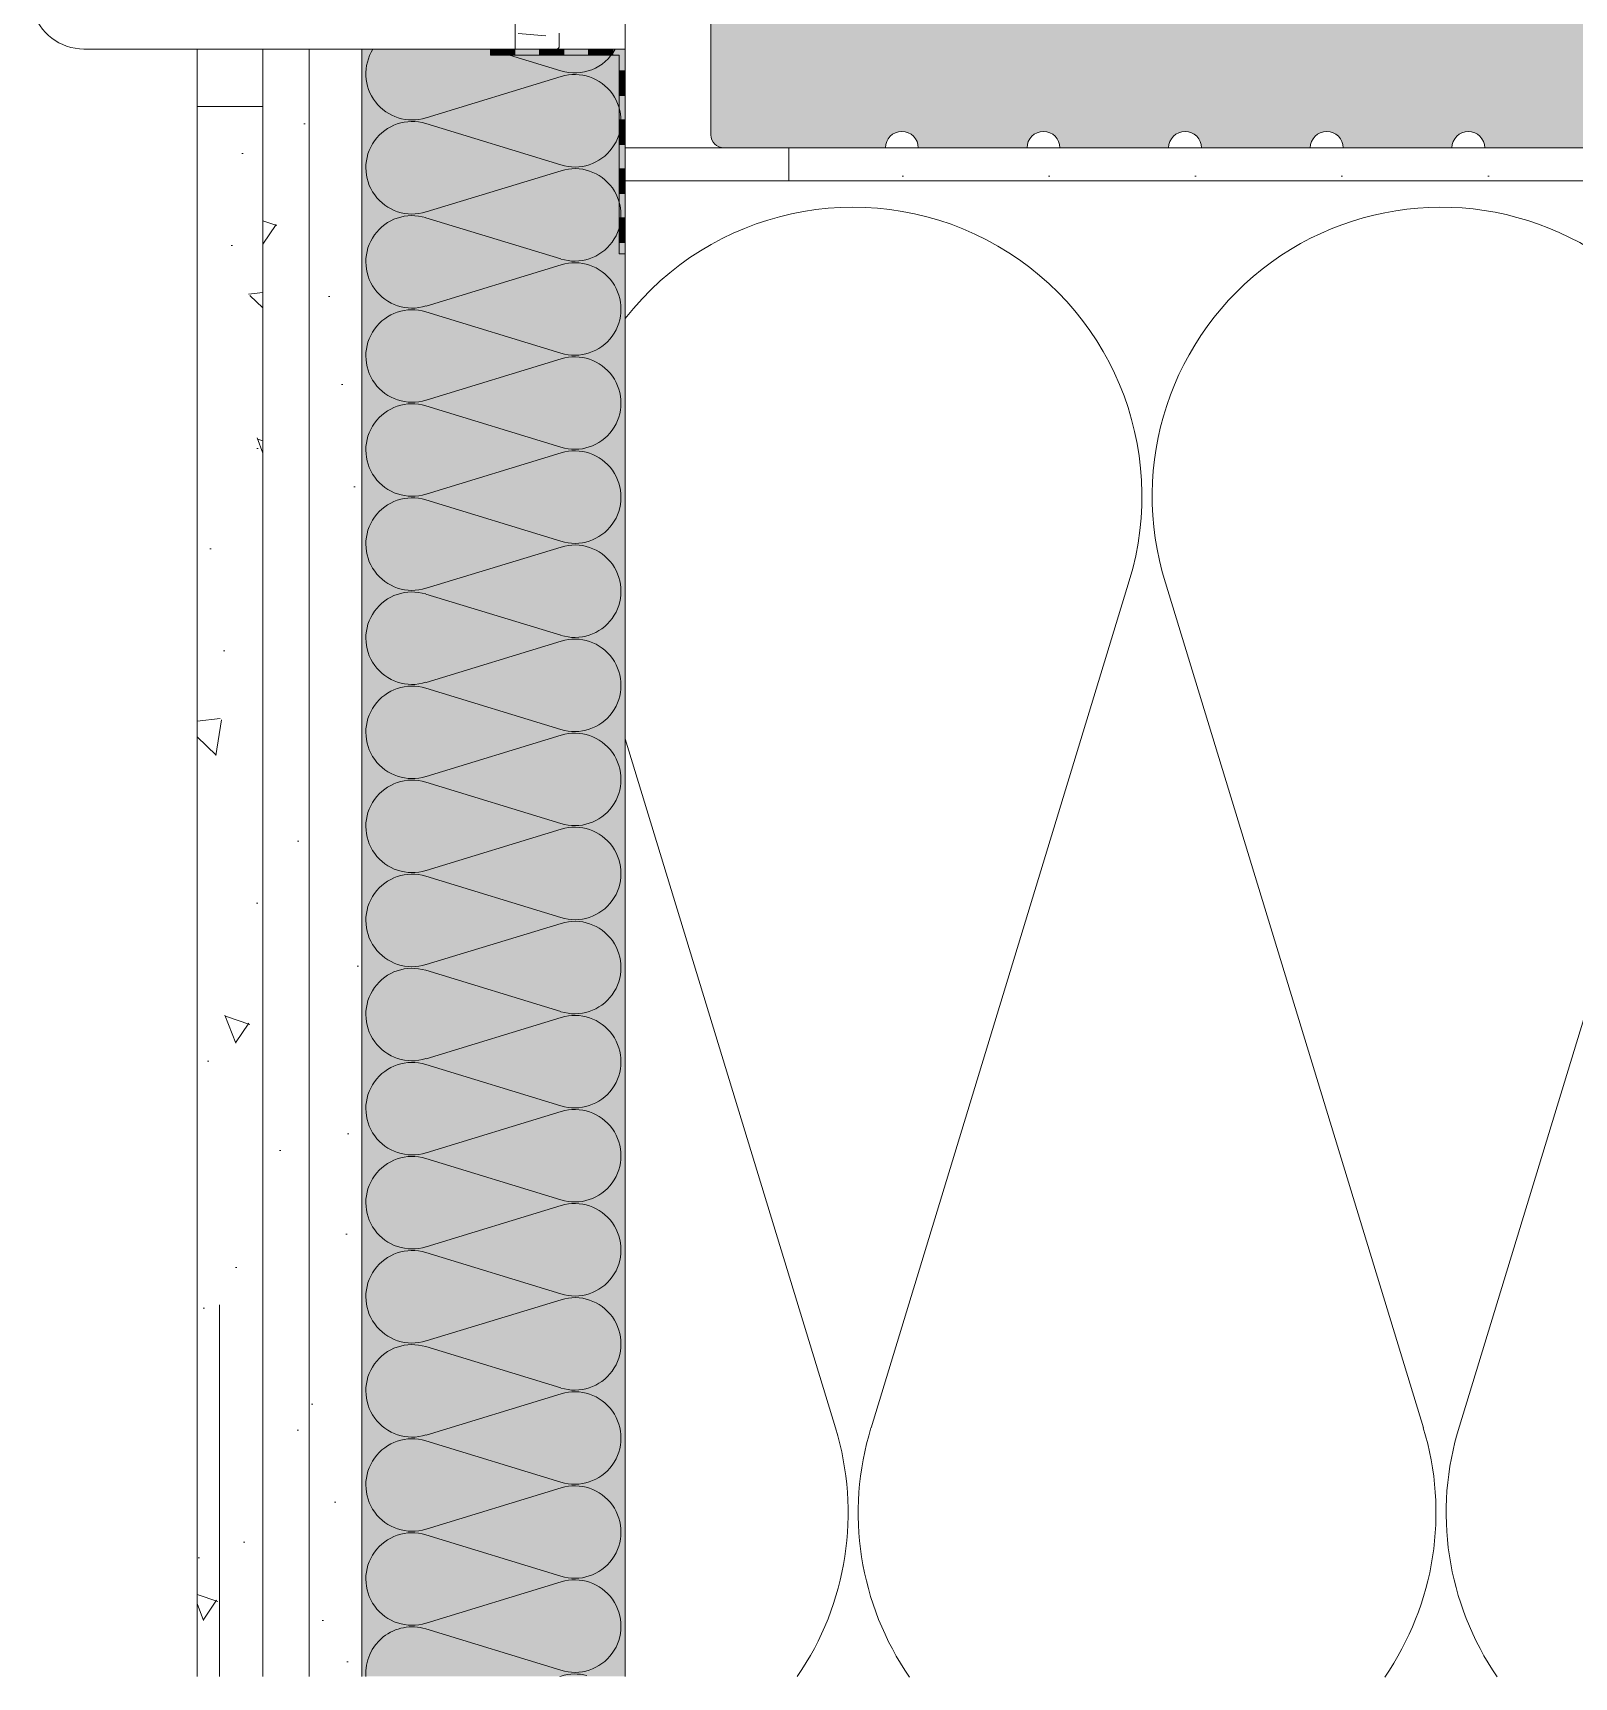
# Model space of a CAD drawing. Header units: millimetres. Extents: x 3755 to 11066, y 2401 to 4339.
# Drawn here: x 9724.8 to 9958.8, y 2401.1 to 2650.7 of the extents above; entities that cross this region are included whole.
import ezdxf

# ---------------------------------------------------------------- set-up
doc = ezdxf.new("R2010")
doc.units = ezdxf.units.MM
for name, color, linetype, lineweight in [('A-DETL', 90, 'Continuous', 18), ('A-DETL-GENF', 92, 'Continuous', 18), ('A-DETL-THIN', 151, 'Continuous', 18)]:
    doc.layers.add(name, color=color, linetype=linetype, lineweight=lineweight)

msp = doc.modelspace()

# ---------------------------------------------------------------- hatches: boundary and pattern name
at = {"layer": 'A-DETL-GENF'}
for color, points in [(30, [(9945.21, 2633.22), (9983.21, 2633.22), (9983.29, 2633.86), (9983.54, 2634.47), (9983.94, 2634.98), (9984.46, 2635.38), (9985.06, 2635.63), (9985.71, 2635.72), (9986.35, 2635.63), (9986.96, 2635.38), (9987.48, 2634.98), (9987.87, 2634.47), (9988.12, 2633.86), (9988.21, 2633.22), (10026.21, 2633.22), (10026.29, 2633.86), (10026.54, 2634.47), (10026.94, 2634.98), (10027.46, 2635.38), (10028.06, 2635.63), (10028.71, 2635.72), (10029.35, 2635.63), (10029.96, 2635.38), (10030.48, 2634.98), (10030.87, 2634.47), (10031.12, 2633.86), (10031.21, 2633.22), (10047.71, 2633.22), (10047.79, 2633.86), (10048.04, 2634.47), (10048.44, 2634.98), (10048.96, 2635.38), (10049.56, 2635.63), (10050.21, 2635.72), (10050.85, 2635.63), (10051.46, 2635.38), (10051.98, 2634.98), (10052.37, 2634.47), (10052.62, 2633.86), (10052.71, 2633.22), (10069.21, 2633.22), (10069.29, 2633.86), (10069.54, 2634.47), (10069.94, 2634.98), (10070.46, 2635.38), (10071.06, 2635.63), (10071.71, 2635.72), (10072.35, 2635.63), (10072.96, 2635.38), (10073.48, 2634.98), (10073.87, 2634.47), (10074.12, 2633.86), (10074.21, 2633.22), (10090.71, 2633.22), (10090.79, 2633.86), (10091.04, 2634.47), (10091.44, 2634.98), (10091.96, 2635.38), (10092.56, 2635.63), (10093.21, 2635.72), (10093.85, 2635.63), (10094.46, 2635.38), (10094.98, 2634.98), (10095.37, 2634.47), (10095.62, 2633.86), (10095.71, 2633.22), (10112.21, 2633.22), (10112.29, 2633.86), (10112.54, 2634.47), (10112.94, 2634.98), (10113.46, 2635.38), (10114.06, 2635.63), (10114.71, 2635.72), (10115.35, 2635.63), (10115.96, 2635.38), (10116.48, 2634.98), (10116.87, 2634.47), (10117.12, 2633.86), (10117.21, 2633.22), (10133.71, 2633.22), (10133.79, 2633.86), (10134.04, 2634.47), (10134.44, 2634.98), (10134.96, 2635.38), (10135.56, 2635.63), (10136.21, 2635.72), (10136.85, 2635.63), (10137.46, 2635.38), (10137.98, 2634.98), (10138.37, 2634.47), (10138.62, 2633.86), (10138.71, 2633.22), (10155.21, 2633.22), (10155.29, 2633.86), (10155.54, 2634.47), (10155.94, 2634.98), (10156.46, 2635.38), (10157.06, 2635.63), (10157.71, 2635.72), (10158.35, 2635.63), (10158.96, 2635.38), (10159.48, 2634.98), (10159.87, 2634.47), (10160.12, 2633.86), (10160.21, 2633.22), (10183.71, 2633.22), (10183.71, 2873.22), (10160.21, 2873.22), (10160.12, 2872.57), (10159.87, 2871.97), (10159.48, 2871.45), (10158.96, 2871.05), (10158.35, 2870.8), (10157.71, 2870.72), (10157.06, 2870.8), (10156.46, 2871.05), (10155.94, 2871.45), (10155.54, 2871.97), (10155.29, 2872.57), (10155.21, 2873.22), (10138.71, 2873.22), (10138.62, 2872.57), (10138.37, 2871.97), (10137.98, 2871.45), (10137.46, 2871.05), (10136.85, 2870.8), (10136.21, 2870.72), (10135.56, 2870.8), (10134.96, 2871.05), (10134.44, 2871.45), (10134.04, 2871.97), (10133.79, 2872.57), (10133.71, 2873.22), (10117.21, 2873.22), (10117.12, 2872.57), (10116.87, 2871.97), (10116.48, 2871.45), (10115.96, 2871.05), (10115.35, 2870.8), (10114.71, 2870.72), (10114.06, 2870.8), (10113.46, 2871.05), (10112.94, 2871.45), (10112.54, 2871.97), (10112.29, 2872.57), (10112.21, 2873.22), (10095.71, 2873.22), (10095.62, 2872.57), (10095.37, 2871.97), (10094.98, 2871.45), (10094.46, 2871.05), (10093.85, 2870.8), (10093.21, 2870.72), (10092.56, 2870.8), (10091.96, 2871.05), (10091.44, 2871.45), (10091.04, 2871.97), (10090.79, 2872.57), (10090.71, 2873.22), (10074.21, 2873.22), (10074.12, 2872.57), (10073.87, 2871.97), (10073.48, 2871.45), (10072.96, 2871.05), (10072.35, 2870.8), (10071.71, 2870.72), (10071.06, 2870.8), (10070.46, 2871.05), (10069.94, 2871.45), (10069.54, 2871.97), (10069.29, 2872.57), (10069.21, 2873.22), (10052.71, 2873.22), (10052.62, 2872.57), (10052.37, 2871.97), (10051.98, 2871.45), (10051.46, 2871.05), (10050.85, 2870.8), (10050.21, 2870.72), (10049.56, 2870.8), (10048.96, 2871.05), (10048.44, 2871.45), (10048.04, 2871.97), (10047.79, 2872.57), (10047.71, 2873.22), (10031.21, 2873.22), (10031.12, 2872.57), (10030.87, 2871.97), (10030.48, 2871.45), (10029.96, 2871.05), (10029.35, 2870.8), (10028.71, 2870.72), (10028.06, 2870.8), (10027.46, 2871.05), (10026.94, 2871.45), (10026.54, 2871.97), (10026.29, 2872.57), (10026.21, 2873.22), (9988.21, 2873.22), (9988.12, 2872.57), (9987.87, 2871.97), (9987.48, 2871.45), (9986.96, 2871.05), (9986.35, 2870.8), (9985.71, 2870.72), (9985.06, 2870.8), (9984.46, 2871.05), (9983.94, 2871.45), (9983.54, 2871.97), (9983.29, 2872.57), (9983.21, 2873.22), (9945.21, 2873.22), (9945.12, 2872.57), (9944.87, 2871.97), (9944.48, 2871.45), (9943.96, 2871.05), (9943.35, 2870.8), (9942.71, 2870.72), (9942.06, 2870.8), (9941.46, 2871.05), (9940.94, 2871.45), (9940.54, 2871.97), (9940.29, 2872.57), (9940.21, 2873.22), (9923.71, 2873.22), (9923.62, 2872.57), (9923.37, 2871.97), (9922.98, 2871.45), (9922.46, 2871.05), (9921.85, 2870.8), (9921.21, 2870.72), (9920.56, 2870.8), (9919.96, 2871.05), (9919.44, 2871.45), (9919.04, 2871.97), (9918.79, 2872.57), (9918.71, 2873.22), (9902.21, 2873.22), (9902.12, 2872.57), (9901.87, 2871.97), (9901.48, 2871.45), (9900.96, 2871.05), (9900.35, 2870.8), (9899.71, 2870.72), (9899.06, 2870.8), (9898.46, 2871.05), (9897.94, 2871.45), (9897.54, 2871.97), (9897.29, 2872.57), (9897.21, 2873.22), (9880.71, 2873.22), (9880.62, 2872.57), (9880.37, 2871.97), (9879.98, 2871.45), (9879.46, 2871.05), (9878.85, 2870.8), (9878.21, 2870.72), (9877.56, 2870.8), (9876.96, 2871.05), (9876.44, 2871.45), (9876.04, 2871.97), (9875.79, 2872.57), (9875.71, 2873.22), (9859.21, 2873.22), (9859.12, 2872.57), (9858.87, 2871.97), (9858.48, 2871.45), (9857.96, 2871.05), (9857.35, 2870.8), (9856.71, 2870.72), (9856.06, 2870.8), (9855.46, 2871.05), (9854.94, 2871.45), (9854.54, 2871.97), (9854.29, 2872.57), (9854.21, 2873.22), (9816.71, 2873.22), (9816.19, 2873.15), (9815.71, 2872.95), (9815.29, 2872.63), (9814.98, 2872.22), (9814.78, 2871.73), (9814.71, 2871.22), (9814.75, 2853.95), (9814.88, 2853.56), (9815.09, 2853.19), (9815.37, 2852.88), (9815.71, 2852.64), (9827.05, 2846.05), (9827.33, 2845.74), (9827.53, 2845.37), (9827.66, 2844.98), (9827.71, 2844.56), (9827.66, 2816.45), (9827.53, 2816.06), (9827.33, 2815.69), (9827.05, 2815.38), (9826.71, 2815.14), (9815.37, 2808.55), (9815.09, 2808.24), (9814.88, 2807.87), (9814.75, 2807.48), (9814.71, 2807.06), (9814.75, 2791.95), (9814.88, 2791.56), (9815.09, 2791.19), (9815.37, 2790.88), (9815.71, 2790.64), (9827.05, 2784.05), (9827.33, 2783.74), (9827.53, 2783.37), (9827.66, 2782.98), (9827.71, 2782.56), (9827.66, 2754.45), (9827.53, 2754.06), (9827.33, 2753.69), (9827.05, 2753.38), (9826.71, 2753.14), (9815.37, 2746.55), (9815.09, 2746.24), (9814.88, 2745.87), (9814.75, 2745.48), (9814.71, 2745.06), (9814.75, 2729.95), (9814.88, 2729.56), (9815.09, 2729.19), (9815.37, 2728.88), (9815.71, 2728.64), (9827.05, 2722.05), (9827.33, 2721.74), (9827.53, 2721.37), (9827.66, 2720.98), (9827.71, 2720.56), (9827.66, 2692.45), (9827.53, 2692.06), (9827.33, 2691.69), (9827.05, 2691.38), (9826.71, 2691.14), (9815.37, 2684.55), (9815.09, 2684.24), (9814.88, 2683.87), (9814.75, 2683.48), (9814.71, 2683.06), (9814.75, 2667.95), (9814.88, 2667.56), (9815.09, 2667.19), (9815.37, 2666.88), (9815.71, 2666.64), (9827.05, 2660.05), (9827.33, 2659.74), (9827.53, 2659.37), (9827.66, 2658.98), (9827.71, 2658.56), (9827.71, 2635.22), (9827.78, 2634.7), (9827.98, 2634.22), (9828.29, 2633.8), (9828.71, 2633.48), (9829.19, 2633.28), (9829.71, 2633.22), (9854.21, 2633.22), (9854.29, 2633.86), (9854.54, 2634.47), (9854.94, 2634.98), (9855.46, 2635.38), (9856.06, 2635.63), (9856.71, 2635.72), (9857.35, 2635.63), (9857.96, 2635.38), (9858.48, 2634.98), (9858.87, 2634.47), (9859.12, 2633.86), (9859.21, 2633.22), (9875.71, 2633.22), (9875.79, 2633.86), (9876.04, 2634.47), (9876.44, 2634.98), (9876.96, 2635.38), (9877.56, 2635.63), (9878.21, 2635.72), (9878.85, 2635.63), (9879.46, 2635.38), (9879.98, 2634.98), (9880.37, 2634.47), (9880.62, 2633.86), (9880.71, 2633.22), (9897.21, 2633.22), (9897.29, 2633.86), (9897.54, 2634.47), (9897.94, 2634.98), (9898.46, 2635.38), (9899.06, 2635.63), (9899.71, 2635.72), (9900.35, 2635.63), (9900.96, 2635.38), (9901.48, 2634.98), (9901.87, 2634.47), (9902.12, 2633.86), (9902.21, 2633.22), (9918.71, 2633.22), (9918.79, 2633.86), (9919.04, 2634.47), (9919.44, 2634.98), (9919.96, 2635.38), (9920.56, 2635.63), (9921.21, 2635.72), (9921.85, 2635.63), (9922.46, 2635.38), (9922.98, 2634.98), (9923.37, 2634.47), (9923.62, 2633.86), (9923.71, 2633.22), (9940.21, 2633.22), (9940.29, 2633.86), (9940.54, 2634.47), (9940.94, 2634.98), (9941.46, 2635.38), (9942.06, 2635.63), (9942.71, 2635.72), (9943.35, 2635.63), (9943.96, 2635.38), (9944.48, 2634.98), (9944.87, 2634.47), (9945.12, 2633.86)]), (7, [(9814.71, 2401.23), (9814.71, 2648.22), (9774.71, 2648.22), (9774.71, 2401.23), (9778.82, 2401.23)])]:
    msp.add_hatch(color=color, dxfattribs=at).paths.add_polyline_path(points)
h = msp.add_hatch(dxfattribs=at)
h.set_pattern_fill('FP_14', color=9, style=0, pattern_type=2)
h.set_pattern_definition([(140, (-2627.76, -4218.13), (4.78151, 54.65545), [5.715, -62.865]), (85, (-2627.76, -4218.13), (-57.31658, -10.57276), [4.572, -50.292]), (190.451, (-2627.363, -4213.576), (-52.5349, 44.08277), [4.857, -53.427]), (136.184, (-2643, -4218.13), (12.6129, 81.32374), [8.572, -94.297]), (186.636, (-2641.95, -4211.354), (-74.2276, 71.2203), [7.285, -80.14]), (81.184, (-2643, -4218.13), (-74.2274, 71.22166), [6.858, -75.438]), (111, (-2639.19, -4210.51), (30.67949, 45.48461), [5.715, -62.865]), (56, (-2639.19, -4210.51), (-55.256, 18.54048), [4.572, -50.292]), (161.451, (-2636.635, -4206.72), (-24.57632, 64.02509), [4.857, -53.427]), (127.5, (-2627.762, -4218.131), (-25.366718, 0.926095), [0, -49.682, 0, -51.054, -50.483]), (127.5, (-2627.762, -4218.131), (-25.366718, 0.926095), [-100.736, 0, -50.483]), (97.5, (-2627.762, -4218.13), (-30.054595, 20.04558), [0, -29.108, 0, -48.539, -19.24]), (97.5, (-2627.762, -4218.13), (-30.054595, 20.04558), [-77.648, 0, -19.24]), (57.5, (-2627.762, -4235.123), (1.71882, 40.676816), [0, -19.05, 0, -59.436, -78.867]), (57.5, (-2627.762, -4235.123), (1.71882, 40.676816), [-78.486, 0, -78.867]), (47.5, (-2627.762, -4242.743), (-7.62794, 44.43832), [0, -24.765, 0, -39.472, -56.007]), (47.5, (-2627.762, -4242.743), (-7.62794, 44.43832), [-64.237, 0, -56.007])])
h.paths.add_polyline_path([(9773.43, 2401.23), (9774.71, 2401.23), (9774.71, 2648.22), (9759.71, 2648.22), (9759.71, 2401.23)])
h = msp.add_hatch(dxfattribs=at)
h.set_pattern_fill('FP_15', color=4, style=0, pattern_type=2)
h.set_pattern_definition([(140, (-561.34, -4218.13), (3.82562, 43.72454), [4.572, -50.292]), (85, (-561.34, -4218.13), (-45.85363, -8.45778), [3.658, -40.234]), (190.451, (-561.02, -4214.487), (-42.02836, 35.26634), [3.886, -42.742]), (136.184, (-573.53, -4218.13), (10.09034, 65.05842), [6.858, -75.438]), (186.636, (-572.69, -4212.71), (-59.3821, 56.97645), [5.828, -64.112]), (81.184, (-573.53, -4218.13), (-59.38214, 56.97716), [5.486, -60.35]), (111, (-570.483, -4212.035), (24.54404, 36.38765), [4.572, -50.292]), (56, (-570.483, -4212.035), (-44.2049, 14.83294), [3.658, -40.234]), (161.451, (-568.437, -4209.003), (-19.66137, 51.22039), [3.886, -42.742]), (127.5, (-561.339, -4218.131), (-20.292983, 0.74168), [0, -39.746, 0, -40.843, -40.386]), (127.5, (-561.339, -4218.131), (-20.292983, 0.74168), [-80.589, 0, -40.386]), (97.5, (-561.34, -4218.13), (-24.042935, 16.036966), [0, -23.287, 0, -38.832, -15.392]), (97.5, (-561.34, -4218.13), (-24.042935, 16.036966), [-62.118, 0, -15.392]), (57.5, (-561.339, -4231.725), (1.374887, 32.54156), [0, -15.24, 0, -47.549, -63.094]), (57.5, (-561.339, -4231.725), (1.374887, 32.54156), [-62.789, 0, -63.094]), (47.5, (-561.34, -4237.82), (-6.1025, 35.55079), [0, -19.812, 0, -31.577, -44.806]), (47.5, (-561.34, -4237.82), (-6.1025, 35.55079), [-51.389, 0, -44.806])])
h.paths.add_polyline_path([(9749.71, 2401.23), (9759.71, 2401.23), (9759.71, 2639.52), (9749.71, 2639.52)])
h = msp.add_hatch(dxfattribs=at)
h.set_pattern_fill('FP_13', color=3, style=0, pattern_type=2)
h.set_pattern_definition([(90, (-3944.255, -3471.584), (11.112, 5.556), [0, -11.112])])
h.paths.add_polyline_path([(9988.12, 2628.22), (10183.71, 2628.22), (10183.71, 2633.22), (9839.56, 2633.22), (9839.56, 2628.22), (9983.29, 2628.22)])

# ---------------------------------------------------------------- linework, layer by layer
at = {"layer": 'A-DETL'}
for p, q in [((9814.71, 2873.22), (9814.71, 2633.22)), ((9798.01, 2738.22), (9798.01, 2648.22)), ((9814.71, 2648.22), (9814.71, 2738.22)), ((9827.71, 2635.22), (9827.71, 2658.56)), ((9802.68, 2650.22), (9798.46, 2650.59)), ((9804.71, 2648.72), (9804.71, 2650.62)), ((9732.52, 2648.22), (9804.21, 2648.22)), ((9749.71, 2401.23), (9749.71, 2648.22)), ((9749.71, 2648.22), (9774.71, 2648.22)), ((9759.71, 2401.23), (9759.71, 2648.22)), ((9766.71, 2401.23), (9766.71, 2648.22)), ((9774.71, 2648.22), (9774.71, 2401.23)), ((9814.71, 2648.22), (9774.71, 2648.22)), ((9774.71, 2648.22), (9774.71, 2401.23)), ((9774.71, 2401.23), (9774.71, 2648.22)), ((9774.71, 2648.22), (9814.71, 2648.22)), ((9794.15, 2648.22), (9804.94, 2644.92)), ((9794.25, 2647.29), (9794.25, 2648.22)), ((9794.25, 2648.22), (9814.71, 2648.22)), ((9797.97, 2648.1), (9794.25, 2648.1)), ((9797.97, 2647.98), (9794.25, 2647.98)), ((9797.97, 2647.87), (9794.25, 2647.87)), ((9797.97, 2648.22), (9797.97, 2647.29)), ((9798.01, 2648.22), (9814.71, 2648.22)), ((9801.69, 2648.22), (9801.69, 2647.4)), ((9805.41, 2648.1), (9801.69, 2648.1)), ((9805.41, 2647.98), (9801.69, 2647.98)), ((9805.41, 2647.87), (9801.69, 2647.87)), ((9805.41, 2648.22), (9805.41, 2647.4)), ((9809.13, 2648.22), (9809.13, 2647.4)), ((9812.85, 2648.1), (9809.13, 2648.1)), ((9812.85, 2647.98), (9809.13, 2647.98)), ((9812.85, 2647.87), (9809.13, 2647.87)), ((9812.85, 2648.22), (9812.85, 2647.4)), ((9814.71, 2401.23), (9814.71, 2648.22)), ((9814.71, 2648.22), (9814.71, 2617.14)), ((9814.71, 2648.22), (9814.71, 2401.23)), ((9797.97, 2647.75), (9794.25, 2647.75)), ((9797.97, 2647.63), (9794.25, 2647.63)), ((9797.97, 2647.52), (9794.25, 2647.52)), ((9797.97, 2647.4), (9794.25, 2647.4)), ((9813.78, 2647.29), (9794.25, 2647.29)), ((9805.41, 2647.75), (9801.69, 2647.75)), ((9805.41, 2647.63), (9801.69, 2647.63)), ((9805.41, 2647.52), (9801.69, 2647.52)), ((9805.41, 2647.4), (9801.69, 2647.4)), ((9812.85, 2647.75), (9809.13, 2647.75)), ((9812.85, 2647.63), (9809.13, 2647.63)), ((9812.85, 2647.52), (9809.13, 2647.52)), ((9812.85, 2647.4), (9809.13, 2647.4)), ((9813.78, 2617.14), (9813.78, 2647.29)), ((9804.99, 2644.04), (9784.47, 2637.78)), ((9813.78, 2644.9), (9814.59, 2644.9)), ((9813.89, 2644.9), (9813.89, 2641.18)), ((9814.01, 2644.9), (9814.01, 2641.18)), ((9814.13, 2644.9), (9814.13, 2641.18)), ((9814.24, 2644.9), (9814.24, 2641.18)), ((9814.36, 2644.9), (9814.36, 2641.18)), ((9814.47, 2644.9), (9814.47, 2641.18)), ((9814.59, 2644.9), (9814.59, 2641.18)), ((9813.78, 2641.18), (9814.59, 2641.18)), ((9749.71, 2401.23), (9749.71, 2639.52)), ((9784.42, 2636.9), (9804.94, 2630.64)), ((9813.78, 2637.46), (9814.59, 2637.46)), ((9813.89, 2637.46), (9813.89, 2633.74)), ((9814.01, 2637.46), (9814.01, 2633.74)), ((9814.13, 2637.46), (9814.13, 2633.74)), ((9814.24, 2637.46), (9814.24, 2633.74)), ((9814.36, 2637.46), (9814.36, 2633.74)), ((9814.47, 2637.46), (9814.47, 2633.74)), ((9814.59, 2637.46), (9814.59, 2633.74)), ((9813.78, 2633.74), (9814.59, 2633.74)), ((9814.71, 2633.22), (9814.71, 2628.22)), ((10183.71, 2633.22), (9814.71, 2633.22)), ((9814.71, 2633.22), (10183.71, 2633.22)), ((9854.21, 2633.22), (9829.71, 2633.22)), ((9875.71, 2633.22), (9859.21, 2633.22)), ((9897.21, 2633.22), (9880.71, 2633.22)), ((9918.71, 2633.22), (9902.21, 2633.22)), ((9940.21, 2633.22), (9923.71, 2633.22)), ((9983.21, 2633.22), (9945.21, 2633.22)), ((9814.71, 2625.42), (9814.71, 2630.42)), ((9804.99, 2629.76), (9784.47, 2623.5)), ((9813.78, 2630.03), (9814.59, 2630.03)), ((9813.89, 2630.03), (9813.89, 2626.31)), ((9814.01, 2630.03), (9814.01, 2626.31)), ((9814.13, 2630.03), (9814.13, 2626.31)), ((9814.24, 2630.03), (9814.24, 2626.31)), ((9814.36, 2630.03), (9814.36, 2626.31)), ((9814.47, 2630.03), (9814.47, 2626.31)), ((9814.59, 2630.03), (9814.59, 2626.31)), ((9814.71, 2628.22), (10183.71, 2628.22)), ((10183.71, 2628.22), (9814.71, 2628.22)), ((9814.71, 2628.22), (9814.71, 2401.23)), ((9814.71, 2401.23), (9814.71, 2628.22)), ((9814.71, 2628.22), (10183.71, 2628.22)), ((9813.78, 2626.31), (9814.71, 2626.31)), ((9784.42, 2622.62), (9804.94, 2616.36)), ((9813.78, 2622.59), (9814.59, 2622.59)), ((9813.89, 2622.59), (9813.89, 2618.87)), ((9814.01, 2622.59), (9814.01, 2618.87)), ((9814.13, 2622.59), (9814.13, 2618.87)), ((9814.24, 2622.59), (9814.24, 2618.87)), ((9814.36, 2622.59), (9814.36, 2618.87)), ((9814.47, 2622.59), (9814.47, 2618.87)), ((9814.59, 2622.59), (9814.59, 2618.87)), ((9813.78, 2618.87), (9814.71, 2618.87)), ((9804.99, 2615.48), (9784.47, 2609.22)), ((9814.71, 2617.14), (9813.78, 2617.14)), ((9784.42, 2608.34), (9804.94, 2602.08)), ((9804.99, 2601.2), (9784.47, 2594.94)), ((9784.42, 2594.06), (9804.94, 2587.8)), ((9804.99, 2586.92), (9784.47, 2580.66)), ((9784.42, 2579.78), (9804.94, 2573.52)), ((9804.99, 2572.64), (9784.47, 2566.38)), ((9784.42, 2565.5), (9804.94, 2559.24)), ((9891.23, 2567.49), (9852.03, 2438.93)), ((9935.88, 2438.93), (9896.73, 2567.2)), ((9980.48, 2567.49), (9941.37, 2439.22)), ((9804.99, 2558.36), (9784.47, 2552.1)), ((9784.42, 2551.22), (9804.94, 2544.96)), ((9804.99, 2544.08), (9784.47, 2537.82)), ((9846.62, 2438.93), (9814.71, 2543.52)), ((9784.42, 2536.94), (9804.94, 2530.68)), ((9804.99, 2529.8), (9784.47, 2523.54)), ((9784.42, 2522.67), (9804.94, 2516.4)), ((9804.99, 2515.52), (9784.47, 2509.26)), ((9784.42, 2508.39), (9804.94, 2502.12)), ((9804.99, 2501.24), (9784.47, 2494.98)), ((9784.42, 2494.11), (9804.94, 2487.84)), ((9804.99, 2486.96), (9784.47, 2480.7)), ((9784.42, 2479.83), (9804.94, 2473.56)), ((9804.99, 2472.68), (9784.47, 2466.42)), ((9784.42, 2465.55), (9804.94, 2459.28)), ((9804.99, 2458.4), (9784.47, 2452.14)), ((9753.1, 2401.23), (9753.1, 2457.62)), ((9784.42, 2451.27), (9804.94, 2445)), ((9804.99, 2444.12), (9784.47, 2437.86)), ((9784.42, 2436.99), (9804.94, 2430.72)), ((9804.99, 2429.84), (9784.47, 2423.58)), ((9784.42, 2422.71), (9804.94, 2416.44)), ((9804.99, 2415.56), (9784.47, 2409.3)), ((9784.42, 2408.43), (9804.94, 2402.16)), ((9804.99, 2401.28), (9804.81, 2401.23))]:
    msp.add_line(p, q, dxfattribs=at)
for centre, radius, start, end in [((9732.52, 2656.22), 8, 195, 270), ((9782.36, 2644.48), 7.02, 147.8105, 287.4683), ((9804.21, 2648.72), 0.5, 270, 0), ((9807.05, 2651.61), 7.02, 252.5206, 331.0244), ((9807.05, 2637.33), 7.02, 252.5206, 107.0766), ((9782.36, 2630.2), 7.02, 72.9234, 287.4683), ((9856.71, 2633.22), 2.5, 0, 180), ((9878.21, 2633.22), 2.5, 0, 180), ((9899.71, 2633.22), 2.5, 0, 180), ((9921.21, 2633.22), 2.5, 0, 180), ((9942.71, 2633.22), 2.5, 0, 180), ((9829.71, 2635.22), 2, 180, 270), ((9807.05, 2623.05), 7.02, 252.5206, 107.0766), ((9782.36, 2615.92), 7.02, 72.9234, 287.4683), ((9849.31, 2580.37), 43.85, 342.9234, 142.094), ((9938.56, 2580.37), 43.85, 342.9234, 197.4794), ((9807.05, 2608.77), 7.02, 252.5206, 107.0766), ((9782.36, 2601.64), 7.02, 72.9234, 287.4683), ((9807.05, 2594.49), 7.02, 252.5206, 107.0766), ((9782.36, 2587.36), 7.02, 72.9234, 287.4683), ((9807.05, 2580.21), 7.02, 252.5206, 107.0766), ((9782.36, 2573.08), 7.02, 72.9234, 287.4683), ((9807.05, 2565.93), 7.02, 252.5206, 107.0766), ((9782.36, 2558.8), 7.02, 72.9234, 287.4683), ((9807.05, 2551.65), 7.02, 252.5206, 107.0766), ((9782.36, 2544.52), 7.02, 72.9234, 287.4683), ((9807.05, 2537.37), 7.02, 252.5206, 107.0766), ((9782.36, 2530.24), 7.02, 72.9234, 287.4683), ((9807.05, 2523.09), 7.02, 252.5206, 107.0766), ((9782.36, 2515.96), 7.02, 72.9234, 287.4683), ((9807.05, 2508.81), 7.02, 252.5206, 107.0766), ((9782.36, 2501.68), 7.02, 72.9234, 287.4683), ((9807.05, 2494.53), 7.02, 252.5206, 107.0766), ((9782.36, 2487.4), 7.02, 72.9234, 287.4683), ((9807.05, 2480.25), 7.02, 252.5206, 107.0766), ((9782.36, 2473.12), 7.02, 72.9234, 287.4683), ((9807.05, 2465.97), 7.02, 252.5206, 107.0766), ((9782.36, 2458.84), 7.02, 72.9234, 287.4683), ((9807.05, 2451.69), 7.02, 252.5206, 107.0766), ((9782.36, 2444.56), 7.02, 72.9234, 287.4683), ((9807.05, 2437.41), 7.02, 252.5206, 107.0766), ((9804.7, 2426.06), 43.86, 325.4874, 17.0766), ((9893.95, 2426.06), 43.86, 162.9234, 214.6626), ((9893.95, 2426.06), 43.85, 325.3374, 17.0766), ((9983.2, 2426.06), 43.86, 162.5317, 214.5993), ((9782.36, 2430.28), 7.02, 72.9234, 287.4683), ((9807.05, 2423.13), 7.02, 252.5206, 107.0766), ((9782.36, 2416), 7.02, 72.9234, 287.4683), ((9807.05, 2408.85), 7.02, 252.5206, 107.0766), ((9782.36, 2401.72), 7.02, 72.9234, 184.1449), ((9807.05, 2394.57), 7.02, 74.7542, 107.0766)]:
    msp.add_arc(centre, radius, start, end, dxfattribs=at)
at = {"layer": 'A-DETL-THIN'}
for p, q in [((9827.71, 2658.56), (9827.71, 2635.22)), ((9774.71, 2648.22), (9759.71, 2648.22)), ((9759.71, 2648.22), (9759.71, 2639.52)), ((9814.71, 2648.22), (9774.71, 2648.22)), ((9774.71, 2648.22), (9774.71, 2401.23)), ((9814.71, 2401.23), (9814.71, 2648.22)), ((9759.71, 2639.52), (9749.71, 2639.52)), ((9749.71, 2639.52), (9749.71, 2401.23)), ((9759.71, 2401.23), (9759.71, 2639.52)), ((9829.71, 2633.22), (9854.21, 2633.22)), ((9839.56, 2633.22), (9839.56, 2628.22)), ((9859.21, 2633.22), (9854.21, 2633.22)), ((9859.21, 2633.22), (9875.71, 2633.22)), ((9880.71, 2633.22), (9875.71, 2633.22)), ((9880.71, 2633.22), (9897.21, 2633.22)), ((9902.21, 2633.22), (9897.21, 2633.22)), ((9902.21, 2633.22), (9918.71, 2633.22)), ((9923.71, 2633.22), (9918.71, 2633.22)), ((9923.71, 2633.22), (9940.21, 2633.22)), ((9945.21, 2633.22), (9940.21, 2633.22)), ((9945.21, 2633.22), (9983.21, 2633.22)), ((9839.56, 2628.22), (10183.71, 2628.22))]:
    msp.add_line(p, q, dxfattribs=at)
for centre, radius, start, end in [((9856.71, 2633.22), 2.5, 0, 180), ((9878.21, 2633.22), 2.5, 0, 180), ((9899.71, 2633.22), 2.5, 360, 180), ((9921.21, 2633.22), 2.5, 0, 180), ((9942.71, 2633.22), 2.5, 0, 180), ((9829.71, 2635.22), 2, 180, 270)]:
    msp.add_arc(centre, radius, start, end, dxfattribs=at)

doc.saveas('drawing.dxf')
